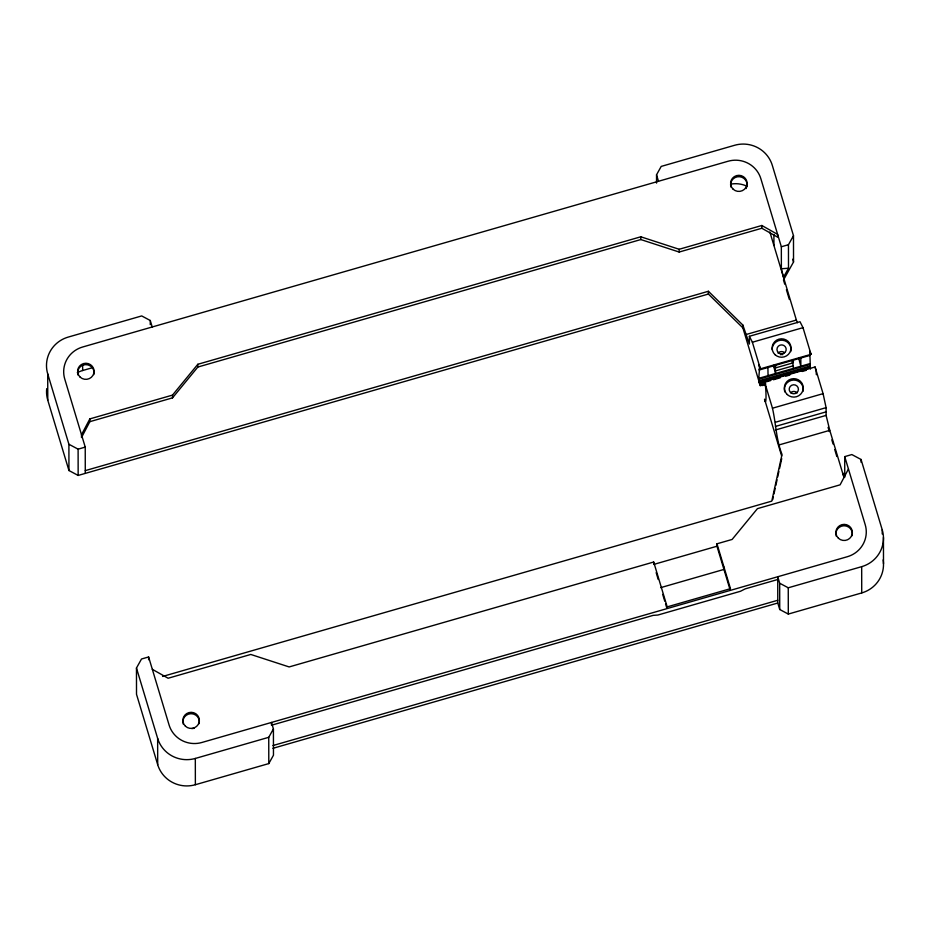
<?xml version="1.0" encoding="UTF-8"?>
<svg xmlns="http://www.w3.org/2000/svg" width="930" height="930" viewBox="0 0 930 930"><rect width="100%" height="100%" fill="white"/><g stroke="black" fill="none" stroke-linecap="round" stroke-linejoin="round"><path stroke-width="1.4" d="M765.809 384.253C754.218 390.809 761.089 369.652 759.113 364.618L752.382 342.228L749.382 336.288L800.009 321.722L803.009 327.662L811.03 354.33L809.809 351.226L810.39 369.117M843.917 477.299L829.781 430.334L826.107 415.396L826.096 407.654L823.085 393.646L815.064 366.978L764.46 381.591C766.215 383.311 766.797 409.991 764.565 399.191L781.619 455.84M809.739 355.458L793.371 360.166L793.337 362.781L775.62 367.885L774.795 365.165M772.714 499.654L773.33 496.818M773.958 493.993L775.202 488.331M775.818 485.507L777.062 479.845M777.678 477.02L778.922 471.359M779.549 468.534L781.723 458.641M89.85 418.895L81.503 434.74L81.515 437.507L89.85 421.662L89.85 418.895L172.515 395.099L197.834 364.281L640.805 236.79L679.167 249.275L761.833 225.49L777.62 234.395L777.62 237.15L761.833 228.257L679.167 252.042L640.817 239.556L197.834 367.048L172.515 397.866L89.85 421.662M848.451 468.987L840.104 484.832L757.438 508.629L732.119 539.447L716.972 543.806L716.972 546.224L730.073 589.736M777.736 579.506L745.221 588.864L740.478 591.271L657.917 615.032L653.174 615.369L271.479 725.226L271.467 722.459L273.42 728.934L273.467 755.207L268.793 763.588L195.37 784.722A30.341 29.667 -0.1 0 1 157.693 764.646L136.512 694.292L136.466 668.019L141.5 659.01L148.614 656.964L169.097 725.028A26.389 25.796 -0.1 0 0 201.857 742.489L847.346 556.71A26.389 25.796 -0.1 0 0 865.202 524.671L844.719 456.618L851.845 454.561L861.052 459.478L882.233 529.821L882.233 533.971M268.793 763.588L268.747 737.316L273.42 728.934M656.545 183.094L656.534 174.794L661.207 166.412L734.63 145.278A30.341 29.667 -0.1 0 1 772.307 165.354L793.488 235.709L793.534 261.981L783.479 280L784.734 284.162M85.281 473.382L85.234 447.109L64.751 379.056A26.389 25.796 -0.1 0 1 82.607 347.018L728.097 161.239A26.389 25.796 -0.1 0 1 760.856 178.7L781.34 246.764L781.374 268.758L783.479 277.233L788.5 268.224L788.454 244.718L793.488 235.709M759.136 365.862L760.426 368.931L759.113 364.618M77.353 372.686A26.389 25.796 -0.1 0 1 82.654 370.524L92.396 367.722M152.218 326.976L150.276 320.501L141.697 315.933L68.274 337.067A30.341 29.667 -0.1 0 0 47.721 373.906L68.901 444.249L78.108 449.167L85.234 447.109M781.34 246.764L788.454 244.718M85.269 470.627L708.393 291.276L742.861 325.082L749.394 344.03L749.382 336.288M46.709 388.647A30.341 29.667 -0.1 0 0 47.767 400.179L68.948 470.522L78.155 475.439L708.393 294.043L742.872 327.848L760.333 385.88M745.744 334.626L796.371 320.06L797.405 322.745M752.382 342.228L803.009 327.662M759.124 369.198L811.03 354.33M759.113 370.035L793.371 360.166M759.124 378.219L775.585 373.488L775.55 370.872L793.337 365.757L792.116 361.689M809.751 363.653L775.585 373.488L773.435 365.385M759.147 379.161L809.774 364.595M759.147 380.812L809.774 366.246M759.252 381.486L809.879 366.92M759.461 382.463L810.088 367.896M759.764 383.695L770.714 380.533M773.446 379.754L780.282 377.778M785.757 376.208L789.861 375.023M802.183 371.477L806.287 370.303M760.124 385.078L765.599 383.509M162.599 676.459L771.772 501.131L782.025 454.456C776.073 439.518 776.015 423.638 772.47 408.212L823.085 393.646M775.469 422.232L826.096 407.654M775.481 426.428L826.107 411.862M775.492 429.974L826.107 415.396M779.154 444.9L829.781 430.334M716.972 543.806L730.469 588.667L667.194 606.883L653.685 562.022L289.149 666.938L250.786 654.453L168.121 678.237L152.334 669.333M716.972 546.224L653.697 564.44L653.685 562.022M660.672 587.644L723.959 569.427L723.959 567.009M136.466 668.019L157.647 738.374A30.341 29.667 -0.1 0 0 195.323 758.45L268.747 737.316M883.14 559.883A30.341 29.667 -0.1 0 1 861.726 592.933L788.303 614.067L779.724 609.499L777.782 603.024L777.736 576.751L779.677 583.226L788.256 587.795L861.68 566.661A30.341 29.667 -0.1 0 0 882.233 529.821M272.909 745.558L777.771 600.257M272.909 748.325L777.782 603.024M781.374 268.758L788.5 268.224M844.975 474.381L842.673 473.161L844.347 477.52M792.697 259.214L793.534 261.981M769.854 231.989L796.371 320.06M828.072 427.393L829.316 431.555M831.827 439.867L833.071 444.029M834.745 449.574L836.826 456.514M786.408 289.707L789.326 299.413M773.923 365.455L775.55 370.872M765.727 385.822L772.47 408.212M656.534 174.794L658.487 181.269M656.162 572.636L658.208 579.46M662.706 594.41L664.752 601.175M665.566 603.884L666.787 607.953M764.46 381.591L765.739 387.066M798.696 358.12L800.846 366.222L800.823 358.027M815.901 370.21L815.064 366.978M816.133 371.21L816.354 374.72M775.539 365.304L775.62 367.885M767.924 367.501L768.04 375.662M883.454 537.47L883.5 563.743M861.68 566.661L861.726 592.933M861.052 459.478L861.064 462.245M844.719 456.618L844.754 477.23M793.337 365.757L793.348 368.373M788.256 587.795L788.303 614.067M779.677 583.226L779.724 609.499M773.911 234.465L773.934 245.52M761.833 225.49L761.833 228.257M742.861 325.082L742.872 327.848M708.393 291.276L708.393 294.043M679.167 249.275L679.167 252.042M640.805 236.79L640.817 239.556M197.834 364.281L197.834 367.048M195.323 758.45L195.37 784.722M172.515 395.099L172.515 397.866M157.647 738.374L157.693 764.646M150.276 320.501L150.276 324.651M148.614 656.964L148.614 659.73M82.642 364.99L82.654 370.524M78.108 449.167L78.155 475.439M68.901 444.249L68.948 470.522M47.721 373.906L47.767 400.179M191.847 728.597A13.194 12.904 -0.1 0 1 194.126 728.353M836.21 536.087A8.242 8.068 -0.1 0 1 843.917 525.752A8.242 8.068 -0.1 0 1 852.136 535.703M183.21 724.028A8.242 8.068 -0.1 0 1 190.917 713.694A8.242 8.068 -0.1 0 1 199.136 723.645M790.64 392.669A4.615 4.511 -0.1 0 1 797.173 392.855M784.746 391.879A9.44 9.23 -0.1 0 1 793.569 380.045A9.44 9.23 -0.1 0 1 802.974 391.437M731.503 184.001A26.389 25.796 -0.1 0 1 747.197 186.326M730.922 187.023A8.242 8.068 -0.1 0 1 739.71 176.723A8.242 8.068 -0.1 0 1 746.081 188.604M77.934 374.964A8.242 8.068 -0.1 0 1 85.641 364.618A8.242 8.068 -0.1 0 1 93.849 374.581M780.386 354.69A4.615 4.511 -0.1 0 1 782.781 354.632M778.073 353.156A4.615 4.511 -0.1 0 1 784.583 352.644M772.144 349.622A9.44 9.23 -0.1 0 1 782.572 340.229A9.44 9.23 -0.1 0 1 790.744 351.575M787.292 394.564A9.44 9.23 -0.1 0 0 802.974 390.054A9.44 9.23 -0.1 0 0 791.128 379.033A9.44 9.23 -0.1 0 0 787.292 394.564M838.43 538.261A8.242 8.068 -0.1 0 0 852.136 534.32A8.242 8.068 -0.1 0 0 841.79 524.694A8.242 8.068 -0.1 0 0 838.43 538.261M185.43 726.202A8.242 8.068 -0.1 0 0 199.136 722.261A8.242 8.068 -0.1 0 0 188.79 712.636A8.242 8.068 -0.1 0 0 185.43 726.202M791.372 393.111A4.615 4.511 -0.1 0 0 798.417 389.403A4.615 4.511 -0.1 0 0 791.616 385.299A4.615 4.511 -0.1 0 0 791.372 393.111M733.142 189.197A8.242 8.068 -0.1 0 0 746.848 185.256A8.242 8.068 -0.1 0 0 736.502 175.631A8.242 8.068 -0.1 0 0 733.142 189.197M80.154 377.138A8.242 8.068 -0.1 0 0 93.849 373.197A8.242 8.068 -0.1 0 0 83.514 363.572A8.242 8.068 -0.1 0 0 80.154 377.138M775.062 354.702A9.44 9.23 -0.1 0 0 790.744 350.192A9.44 9.23 -0.1 0 0 778.91 339.171A9.44 9.23 -0.1 0 0 775.062 354.702M778.573 352.83A4.615 4.511 -0.1 0 0 786.117 350.226A4.615 4.511 -0.1 0 0 780.038 345.146A4.615 4.511 -0.1 0 0 778.573 352.83"/></g></svg>
